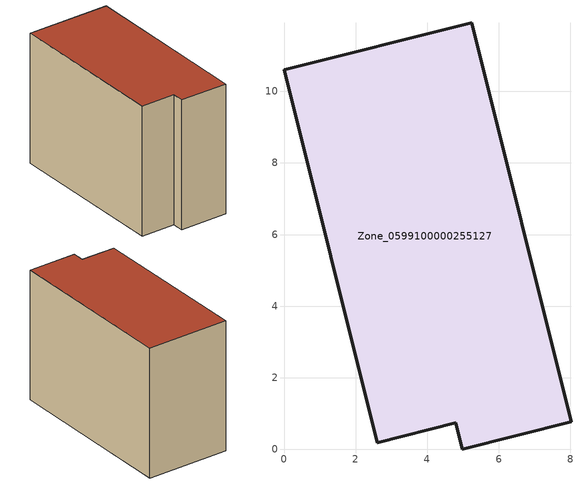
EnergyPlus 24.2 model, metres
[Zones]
Zone_0599100000255127
 floor ground (C_G): 4.79,0.74 2.6,0.19 0,10.6 5.24,11.92 8.01,0.77 4.97,0 z0
 wall outside (C_F): 5.24,11.92 0,10.6 2.6,0.19 4.79,0.74 4.97,0 8.01,0.77 5.24,11.92 z0:8.45
 roof outside (C_R): 4.97,0 8.01,0.77 5.24,11.92 0,10.6 2.6,0.19 4.79,0.74 z8.45
[BUILDING]
Pand.0599100000255127: North Axis=0; Terrain=City; Loads Convergence Tolerance Value=0.04; Temperature Convergence Tolerance Value=0.4; Solar Distribution=FullExterior; Maximum Number of Warmup Days=25; Minimum Number of Warmup Days=1
[Site:Location]
Rotterdam.The.Hague.AP_ZH_NLD Design_Conditions: Latitude=51.96; Longitude=4.45; Time Zone=1; Elevation=-4.5
[SITE:GROUNDTEMPERATURE:BUILDINGSURFACE]
18, 18, 18, 18, 18, 18, 18, 18, 18, 18, 18, 18
[MATERIAL] Thermal Absorptance=0.9; Solar Absorptance=0.7; Visible Absorptance=0.7
Name | Roughness | Thickness | Conductivity | Density | Specific Heat
G.TI.1975-1991 | MediumSmooth | 0.15 | 0.288461 | 540 | 1210
F.TI.1975-1991 | Rough | 0.3 | 0.230769 | 1920 | 840
R.TI.1975-1991 | MediumRough | 0.2 | 0.153846 | 1500 | 1000
[CONSTRUCTION]
C_G: G.TI.1975-1991
C_F: F.TI.1975-1991
C_R: R.TI.1975-1991
[ZONE]
Zone_0599100000255127: Type=1; Multiplier=1; Ceiling Height=Autocalculate; Volume=Autocalculate; Floor Area=autocalculate; Part of Total Floor Area=Yes
[ZONEINFILTRATION:DESIGNFLOWRATE]
Infil_Zone_0599100000255127: Zone or ZoneList or Space or SpaceList=Zone_0599100000255127; Schedule=AlwaysOn; Design Flow Rate Calculation Method=Flow/Area; Flow Rate per Floor Area=0.003; Constant Term Coefficient=1; Temperature Term Coefficient=0; Velocity Term Coefficient=0; Velocity Squared Term Coefficient=0
[HVACTEMPLATE:ZONE:IDEALLOADSAIRSYSTEM]
Zone_0599100000255127: Maximum Heating Supply Air Temperature=50; Minimum Cooling Supply Air Temperature=13; Maximum Heating Supply Air Humidity Ratio=0.0156; Minimum Cooling Supply Air Humidity Ratio=0.0077; Heating Limit=NoLimit; Cooling Limit=NoLimit; Dehumidification Control Type=ConstantSensibleHeatRatio; Cooling Sensible Heat Ratio=0.7; Dehumidification Setpoint=60; Humidification Control Type=None; Humidification Setpoint=30; Outdoor Air Method=None; Outdoor Air Flow Rate per Person=0.00944; Outdoor Air Flow Rate per Zone Floor Area=0; Outdoor Air Flow Rate per Zone=0; Demand Controlled Ventilation Type=None; Outdoor Air Economizer Type=NoEconomizer; Heat Recovery Type=None; Sensible Heat Recovery Effectiveness=0.7; Latent Heat Recovery Effectiveness=0.65
[ZONECONTROL:THERMOSTAT]
ThermostatControl_Zone_0599100000255127: Zone or ZoneList=Zone_0599100000255127; Control Type Schedule=DualSetpointControlType; Control 1=Thermostat_Zone_0599100000255127; Temperature Difference Between Cutout And Setpoint=0
[THERMOSTATSETPOINT:DUALSETPOINT]
Thermostat_Zone_0599100000255127: Heating Setpoint Temperature Schedule=HeatingSetpoint_Zone_0599100000255127; Cooling Setpoint Temperature Schedule=CoolingSetpoint_Zone_0599100000255127
[SCHEDULE:COMPACT]
HeatingSetpoint_Zone_0599100000255127: Through: 12/31, For: AllDays, Until: 24:00, 21
CoolingSetpoint_Zone_0599100000255127: Through: 12/31, For: AllDays, Until: 24:00, 24
DualSetpointControlType: Through: 12/31, For: AllDays, Until: 24:00, 4
AlwaysOn: Through: 12/31, For: AllDays, Until: 24:00, 1
